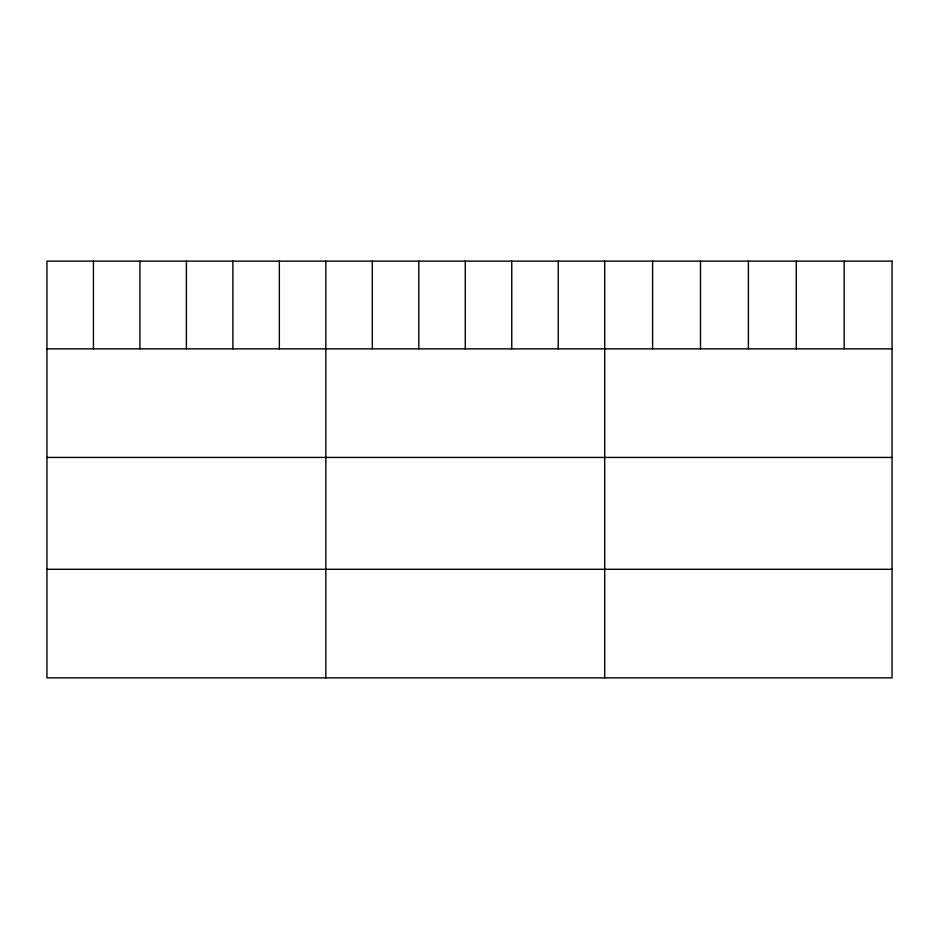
<?xml version="1.0" encoding="UTF-8"?>
<svg xmlns="http://www.w3.org/2000/svg" width="939" height="939" viewBox="0 0 939 939"><rect width="100%" height="100%" fill="white"/><g stroke="black" fill="none" stroke-linecap="round" stroke-linejoin="round"><path stroke-width="1.41" d="M46.95 348.862L892.05 348.862M46.95 457.434L892.05 457.434M46.95 569.292L892.05 569.292M844.161 261.136L844.161 348.862M796.272 261.136L796.272 348.862M748.383 261.136L748.383 348.862M700.494 261.136L700.494 348.862M652.605 261.136L652.605 348.862M604.716 261.136L604.716 677.864M558.236 261.136L558.236 348.862M511.755 261.136L511.755 348.862M465.274 261.136L465.274 348.862M418.794 261.136L418.794 348.862M372.314 261.136L372.314 348.862M325.833 261.136L325.833 677.864M279.353 261.136L279.353 348.862M232.872 261.136L232.872 348.862M186.392 261.136L186.392 348.862M139.911 261.136L139.911 348.862M93.43 261.136L93.43 348.862M892.05 261.136L46.95 261.136L46.95 677.864L892.05 677.864L892.05 261.136"/></g></svg>
